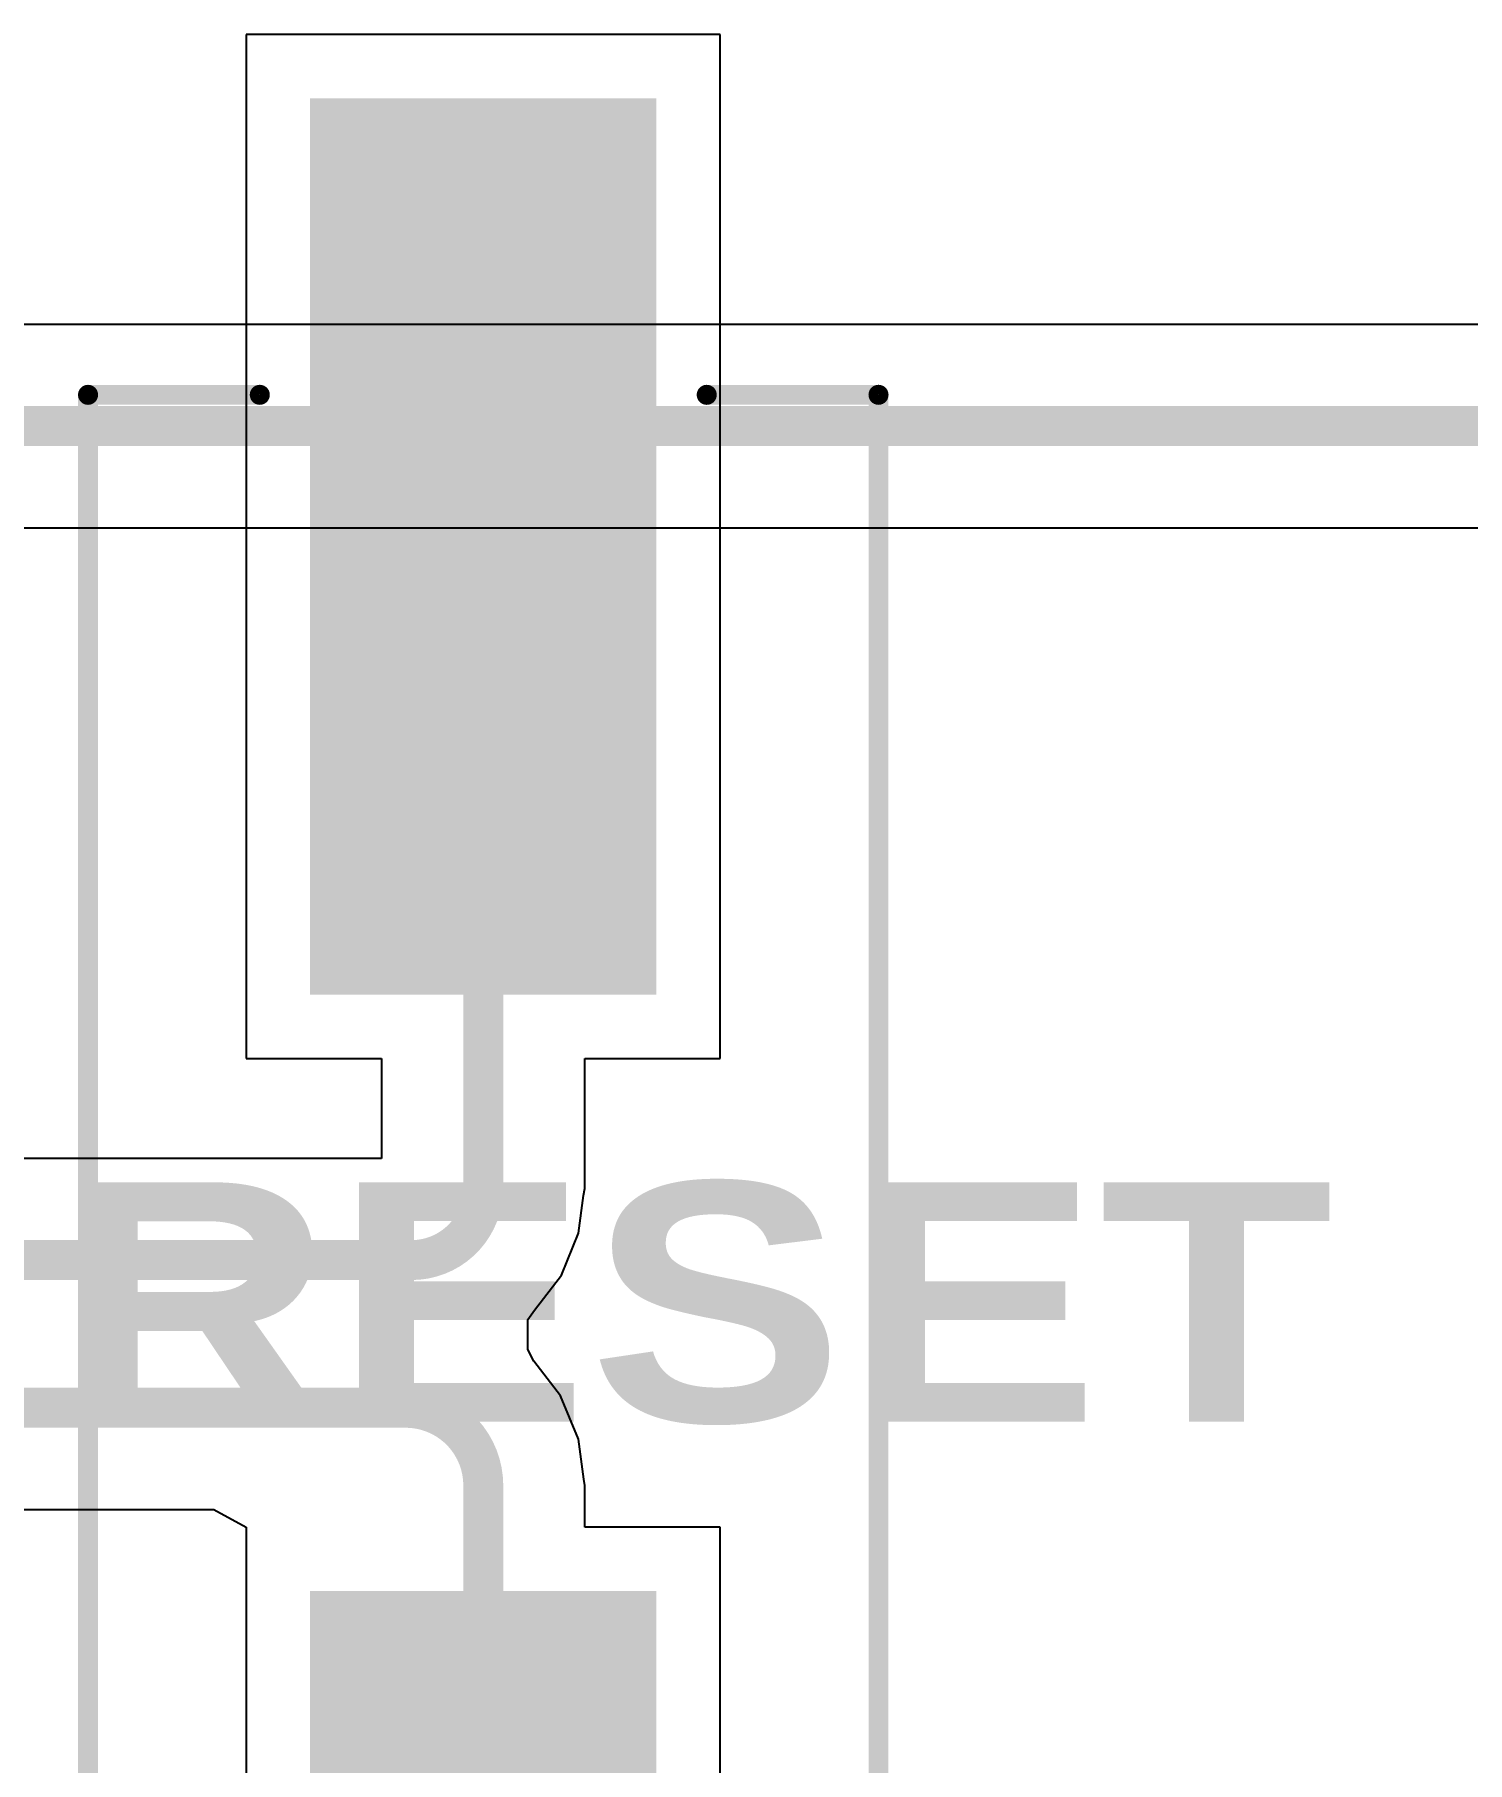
# Model space of a CAD drawing. Header units: inches. Extents: x 0 to 386, y 0 to 148.
# Drawn here: x 129.14 to 138.26, y 57.53 to 68.53 of the extents above; entities that cross this region are included whole.
import ezdxf

# ---------------------------------------------------------------- set-up
doc = ezdxf.new("R2010")
doc.units = ezdxf.units.IN
for name, color, linetype in [('Bottom Layer', 5, 'Continuous'), ('Bottom Overlay', 54, 'Continuous'), ('Bottom Paste', 16, 'Continuous'), ('Bottom Solder', 6, 'Continuous'), ('Top Layer', 1, 'Continuous'), ('Top Overlay', 2, 'Continuous')]:
    doc.layers.add(name, color=color, linetype=linetype)
doc.styles.add('Arial Black_Bold', font='', dxfattribs={"height": 0.2})
doc.styles.get('Arial Black_Bold').set_extended_font_data('Arial Black', bold=True)

# ---------------------------------------------------------------- blocks, each defined once
blk = doc.blocks.new('HC_49S_SMD_B_37')
at = {"layer": 'Bottom Layer'}
for points in [[(-7.5, 1), (-2, 1), (-2, -1), (-7.5, -1)], [(2, 1), (7.5, 1), (7.5, -1), (2, -1)]]:
    blk.add_hatch(color=5, dxfattribs=at).paths.add_polyline_path(points)
at = {"layer": 'Bottom Paste'}
for points in [[(-7.5, 1), (-2, 1), (-2, -1), (-7.5, -1)], [(2, 1), (7.5, 1), (7.5, -1), (2, -1)]]:
    blk.add_hatch(color=16, dxfattribs=at).paths.add_polyline_path(points)
at = {"layer": 'Bottom Solder'}
for points in [[(-7.602, 1.102), (-1.898, 1.102), (-1.898, -1.102), (-7.602, -1.102)], [(1.898, 1.102), (7.602, 1.102), (7.602, -1.102), (1.898, -1.102)]]:
    blk.add_hatch(color=6, dxfattribs=at).paths.add_polyline_path(points)
at = {"layer": 'Bottom Overlay'}
for points in [[(-5.715, 1.422, 0.127, 0.127, 0), (-5.715, 2.515, 0.127, 0.127, 0)], [(5.715, 2.515, 0.127, 0.127, 0), (-5.715, 2.515, 0.127, 0.127, 0)], [(-5.715, -2.515, 0.127, 0.127, 0), (-5.715, -1.422, 0.127, 0.127, 0)], [(5.715, -2.515, 0.127, 0.127, 0), (-5.715, -2.515, 0.127, 0.127, 0)]]:
    blk.add_lwpolyline(points, format="xyseb", dxfattribs=at)
for points in [[(-5.747, 2.515, 0.0635, 0.0635, 1), (-5.683, 2.515, 0.0635, 0.0635, 1)], [(-5.747, 2.515, 0.0635, 0.0635, 1), (-5.683, 2.515, 0.0635, 0.0635, 1)], [(-5.747, 1.422, 0.0635, 0.0635, 1), (-5.683, 1.422, 0.0635, 0.0635, 1)], [(-5.747, -1.422, 0.0635, 0.0635, 1), (-5.683, -1.422, 0.0635, 0.0635, 1)], [(-5.747, -2.515, 0.0635, 0.0635, 1), (-5.683, -2.515, 0.0635, 0.0635, 1)], [(-5.747, -2.515, 0.0635, 0.0635, 1), (-5.683, -2.515, 0.0635, 0.0635, 1)]]:
    blk.add_lwpolyline(points, format="xyseb", close=True, dxfattribs=at)

msp = doc.modelspace()

# ---------------------------------------------------------------- linework, layer by layer
at = {"layer": 'Bottom Layer'}
for p, q in [((133.508, 68.532), (130.492, 68.532)), ((130.492, 68.532), (130.492, 62.016)), ((133.508, 62.016), (133.508, 68.532)), ((130.492, 62.016), (131.353, 62.016)), ((131.353, 62.016), (131.353, 61.379)), ((132.647, 61.188), (132.647, 62.016)), ((132.647, 62.016), (133.508, 62.016)), ((131.353, 61.379), (128.961, 61.379)), ((132.638, 61.142), (132.647, 61.188)), ((132.607, 60.903), (132.638, 61.142)), ((132.497, 60.637), (132.607, 60.903)), ((132.325, 60.413), (132.497, 60.637)), ((132.283, 60.353), (132.325, 60.413)), ((132.283, 60.163), (132.283, 60.353)), ((132.322, 60.089), (132.283, 60.163)), ((132.492, 59.868), (132.322, 60.089)), ((132.606, 59.593), (132.492, 59.868)), ((132.639, 59.338), (132.606, 59.593)), ((132.647, 59.298), (132.639, 59.338)), ((132.647, 59.032), (132.647, 59.298)), ((128.961, 59.145), (130.285, 59.145)), ((130.285, 59.145), (130.492, 59.032)), ((130.492, 59.032), (130.492, 52.516)), ((133.508, 59.032), (132.647, 59.032)), ((133.508, 52.516), (133.508, 59.032))]:
    msp.add_line(p, q, dxfattribs=at)
for points in [[(132, 61.188, 0.254, 0.254, 0), (132, 65.274, 0.254, 0.254, 0)], [(132, 61.188, 0.254, 0.254, -0.414214), (131.544, 60.732, 0.254, 0.254, 0)], [(128.136, 60.732, 0.254, 0.254, 0), (131.544, 60.732, 0.254, 0.254, 0)], [(128.136, 59.792, 0.254, 0.254, 0), (131.506, 59.792, 0.254, 0.254, 0)], [(131.506, 59.792, 0.254, 0.254, -0.414214), (132, 59.298, 0.254, 0.254, 0)], [(132, 55.774, 0.254, 0.254, 0), (132, 59.298, 0.254, 0.254, 0)]]:
    msp.add_lwpolyline(points, format="xyseb", dxfattribs=at)
for points in [[(131.937, 65.274, 0.127, 0.127, 1), (132.064, 65.274, 0.127, 0.127, 1)], [(131.937, 61.188, 0.127, 0.127, 1), (132.064, 61.188, 0.127, 0.127, 1)], [(131.937, 61.188, 0.127, 0.127, 1), (132.064, 61.188, 0.127, 0.127, 1)], [(131.481, 60.732, 0.127, 0.127, 1), (131.608, 60.732, 0.127, 0.127, 1)], [(131.481, 60.732, 0.127, 0.127, 1), (131.608, 60.732, 0.127, 0.127, 1)], [(131.443, 59.792, 0.127, 0.127, 1), (131.57, 59.792, 0.127, 0.127, 1)], [(131.443, 59.792, 0.127, 0.127, 1), (131.57, 59.792, 0.127, 0.127, 1)], [(131.937, 59.298, 0.127, 0.127, 1), (132.064, 59.298, 0.127, 0.127, 1)], [(131.937, 59.298, 0.127, 0.127, 1), (132.064, 59.298, 0.127, 0.127, 1)]]:
    msp.add_lwpolyline(points, format="xyseb", close=True, dxfattribs=at)
at = {"layer": 'Top Layer'}
for p, q in [((143.946, 66.687), (127.374, 66.687)), ((124.472, 65.393), (143.953, 65.393))]:
    msp.add_line(p, q, dxfattribs=at)
msp.add_lwpolyline([(124.312, 66.04, 0.254, 0.254, 0), (144.444, 66.04, 0.254, 0.254, 0)], format="xyseb", dxfattribs=at)

# ---------------------------------------------------------------- block references
at = {"rotation": 270}
msp.add_blockref('HC_49S_SMD_B_37', (132, 60.524), dxfattribs=at)

# ---------------------------------------------------------------- texts
at = {"layer": 'Top Overlay', "style": 'Arial Black_Bold'}
msp.add_text('RESET', height=1.524, dxfattribs=at).set_placement((129.286, 59.703))

doc.saveas('drawing.dxf')
